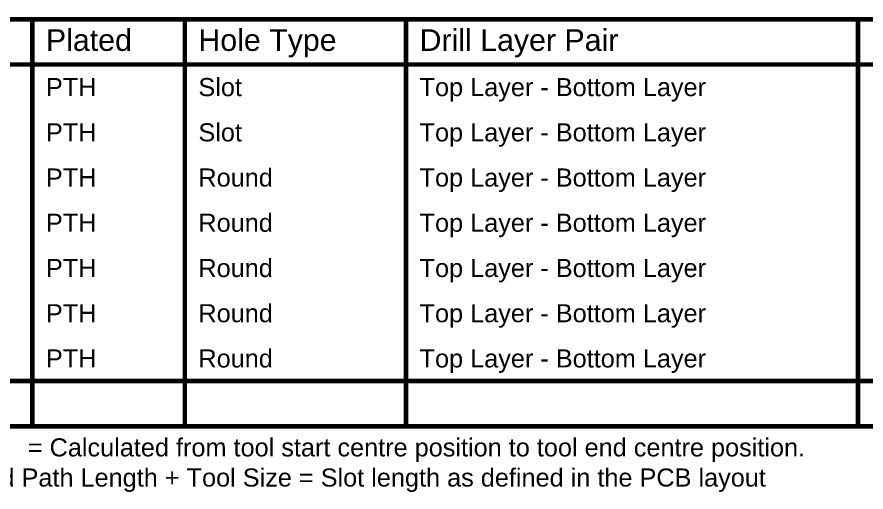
# Model space of a CAD drawing. Header units: inches. Extents: x -13 to 366, y -4 to 120.
# Drawn here: x 103.6 to 175.1, y 30.2 to 70.3 of the extents above; entities that cross this region are included whole.
import ezdxf

# ---------------------------------------------------------------- set-up
doc = ezdxf.new("R2010")
doc.units = ezdxf.units.IN
doc.layers.add('Drill Drawing', color=1, linetype='Continuous')
doc.styles.add('Arial', font='', dxfattribs={"height": 0.2})
doc.styles.get('Arial').set_extended_font_data('Arial')

msp = doc.modelspace()

# ---------------------------------------------------------------- linework, layer by layer
at = {"layer": 'Drill Drawing'}
for points in [[(47.943, 70.077, 0.381, 0.381, 0), (365.708, 70.077, 0.381, 0.381, 0)], [(104.849, 35.787, 0.381, 0.381, 0), (104.849, 70.077, 0.381, 0.381, 0)], [(117.698, 35.787, 0.381, 0.381, 0), (117.698, 70.077, 0.381, 0.381, 0)], [(136.336, 35.787, 0.381, 0.381, 0), (136.336, 70.077, 0.381, 0.381, 0)], [(174.425, 35.787, 0.381, 0.381, 0), (174.425, 70.077, 0.381, 0.381, 0)], [(47.943, 66.267, 0.381, 0.381, 0), (365.708, 66.267, 0.381, 0.381, 0)], [(47.943, 39.597, 0.381, 0.381, 0), (365.708, 39.597, 0.381, 0.381, 0)], [(47.943, 35.787, 0.381, 0.381, 0), (365.708, 35.787, 0.381, 0.381, 0)]]:
    msp.add_lwpolyline(points, format="xyseb", dxfattribs=at)
for points in [[(104.753, 70.077, 0.191, 0.191, 1), (104.944, 70.077, 0.191, 0.191, 1)], [(117.603, 70.077, 0.191, 0.191, 1), (117.793, 70.077, 0.191, 0.191, 1)], [(136.241, 70.077, 0.191, 0.191, 1), (136.432, 70.077, 0.191, 0.191, 1)], [(174.33, 70.077, 0.191, 0.191, 1), (174.52, 70.077, 0.191, 0.191, 1)], [(104.753, 35.787, 0.191, 0.191, 1), (104.944, 35.787, 0.191, 0.191, 1)], [(117.603, 35.787, 0.191, 0.191, 1), (117.793, 35.787, 0.191, 0.191, 1)], [(136.241, 35.787, 0.191, 0.191, 1), (136.432, 35.787, 0.191, 0.191, 1)], [(174.33, 35.787, 0.191, 0.191, 1), (174.52, 35.787, 0.191, 0.191, 1)]]:
    msp.add_lwpolyline(points, format="xyseb", close=True, dxfattribs=at)

# ---------------------------------------------------------------- texts
at = {"layer": 'Drill Drawing', "style": 'Arial'}
for s, height, p in [('Plated', 1.8288, (105.992, 67.41)), ('Hole Type', 1.8288, (118.841, 67.41)), ('Drill Layer Pair', 1.8288, (137.479, 67.41)), ('PTH', 1.524, (105.992, 63.6)), ('Slot', 1.524, (118.841, 63.6)), ('Top Layer - Bottom Layer', 1.524, (137.479, 63.6)), ('PTH', 1.524, (105.992, 59.79)), ('Slot', 1.524, (118.841, 59.79)), ('Top Layer - Bottom Layer', 1.524, (137.479, 59.79)), ('PTH', 1.524, (105.992, 55.98)), ('Round', 1.524, (118.841, 55.98)), ('Top Layer - Bottom Layer', 1.524, (137.479, 55.98)), ('PTH', 1.524, (105.992, 52.17)), ('Round', 1.524, (118.841, 52.17)), ('Top Layer - Bottom Layer', 1.524, (137.479, 52.17)), ('PTH', 1.524, (105.992, 48.36)), ('Round', 1.524, (118.841, 48.36)), ('Top Layer - Bottom Layer', 1.524, (137.479, 48.36)), ('PTH', 1.524, (105.992, 44.55)), ('Round', 1.524, (118.841, 44.55)), ('Top Layer - Bottom Layer', 1.524, (137.479, 44.55)), ('PTH', 1.524, (105.992, 40.74)), ('Round', 1.524, (118.841, 40.74)), ('Top Layer - Bottom Layer', 1.524, (137.479, 40.74)), ('= Calculated from tool start centre position to tool end centre position.', 1.524, (104.467, 33.248)), (' = Routed Path Length + Tool Size = Slot length as defined in the PCB layout', 1.524, (94.056, 30.708))]:
    msp.add_text(s, height=height, dxfattribs=at).set_placement(p)

doc.saveas('drawing.dxf')
